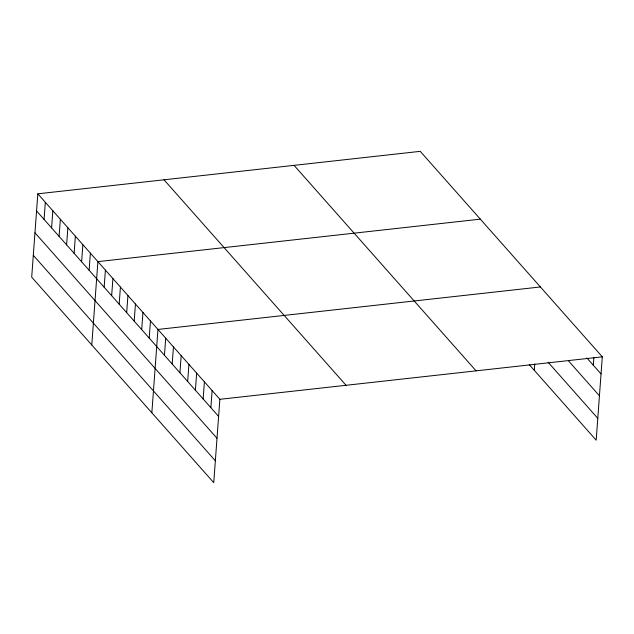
<?xml version="1.0" encoding="UTF-8"?>
<svg xmlns="http://www.w3.org/2000/svg" width="634" height="634" viewBox="0 0 634 634"><rect width="100%" height="100%" fill="white"/><g stroke="black" fill="none" stroke-linecap="round" stroke-linejoin="round"><path stroke-width="0.95" d="M37.818 193.814L31.7 277.169L213.745 482.656L219.863 399.309L37.818 193.814L420.255 151.344L602.3 356.831L596.182 440.186L529.279 364.669M44.071 219.404L45.331 202.294M51.584 227.883L52.836 210.765M59.089 236.355L60.349 219.245M66.602 244.835L67.862 227.725M74.115 253.315L75.367 236.197M81.62 261.787L82.88 244.676M89.132 270.266L90.385 253.148M91.771 344.983L97.898 261.628L480.334 219.15M104.15 287.218L105.403 270.108M111.655 295.69L112.915 278.58M119.168 304.169L120.42 287.059M126.673 312.649L127.933 295.531M134.186 321.121L135.446 304.011M141.691 329.601L142.951 312.483M149.204 338.073L150.464 320.962M151.851 412.789L157.969 329.442L540.406 286.964M164.452 355.286L165.704 338.176M172.186 364.019L173.447 346.909M179.921 372.752L181.181 355.642M187.664 381.486L188.916 364.376M195.399 390.219L196.651 373.109M203.134 398.952L204.394 381.842M210.868 407.686L212.128 390.576M534.288 370.319L534.755 363.94M593.305 365.208L593.868 357.608M219.863 399.309L602.3 356.831M586.862 357.933L601.04 373.941M568.492 360.873L599.439 395.806M548.141 362.283L597.783 418.321M294.049 165.355L476.094 370.85M164.024 179.802L346.069 385.29M36.566 210.932L218.611 416.419M34.957 232.789L217.002 438.276M33.309 255.312L215.346 460.799"/></g></svg>
